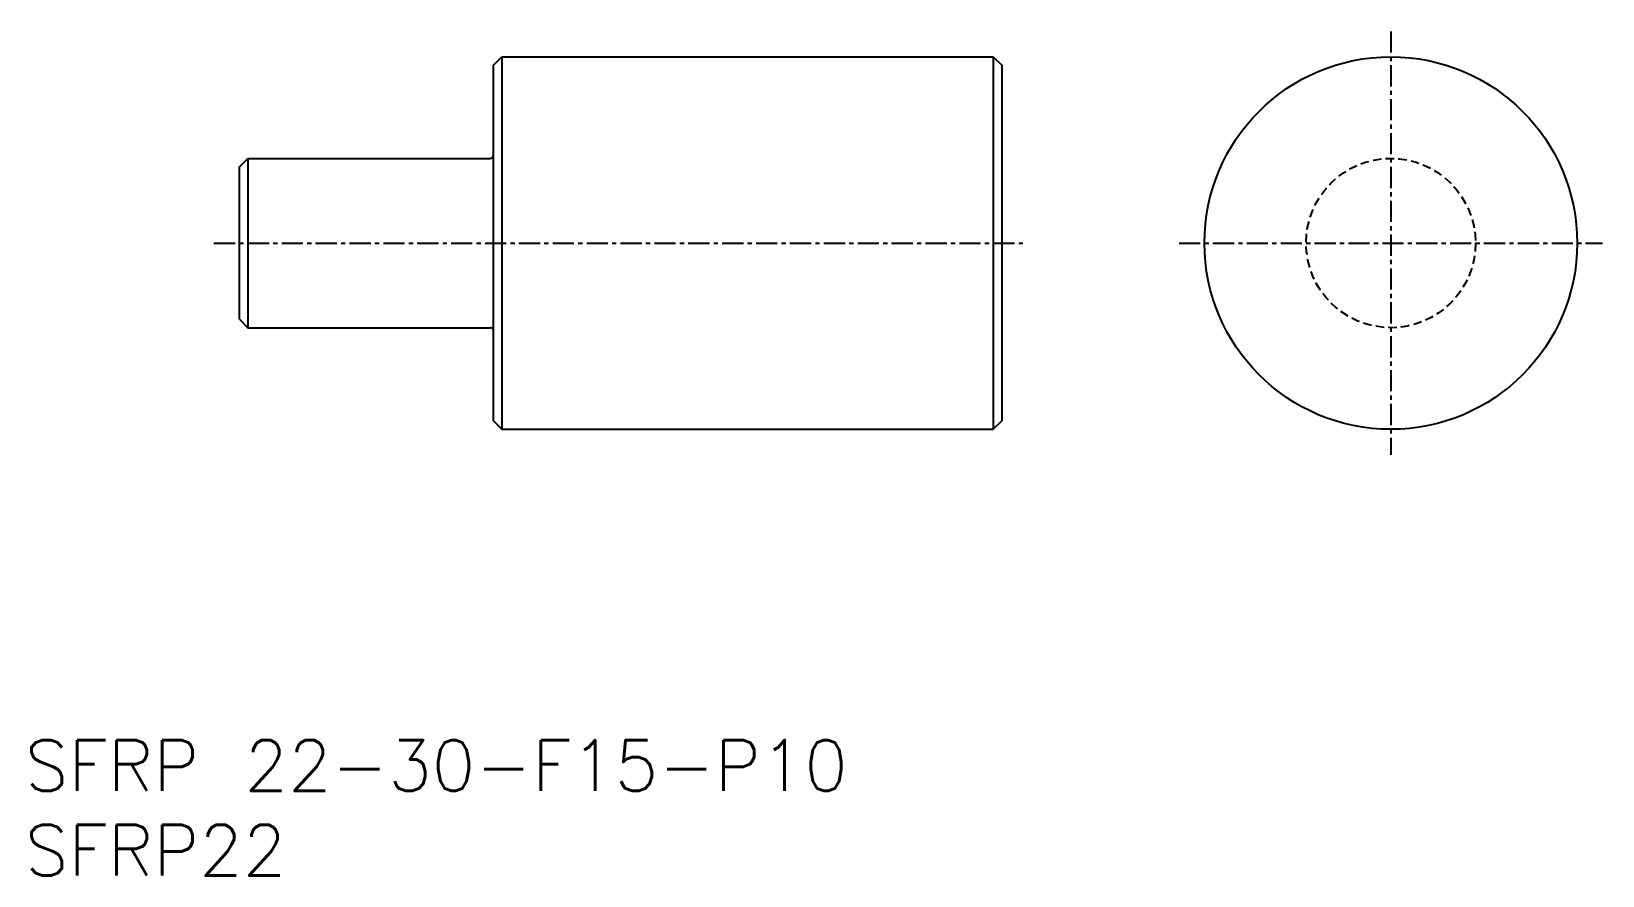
# Model space of a CAD drawing. Extents: x 45.2 to 137.9, y 37.3 to 87.2.
import ezdxf
from ezdxf.enums import TextEntityAlignment as Align

# ---------------------------------------------------------------- set-up
doc = ezdxf.new("R2010")
doc.units = 0
doc.linetypes.add('CENTER', pattern=[2, 1.25, -0.25, 0.25, -0.25])
doc.linetypes.add('DASHED', pattern=[0.75, 0.5, -0.25])
doc.layers.get('0').update_dxf_attribs({"linetype": 'CONTINUOUS'})
doc.layers.add('CENTER', color=1, linetype='CENTER')
doc.styles.get("Standard").update_dxf_attribs({"font": 'txt.shx', "bigfont": 'extfont.shx'})

msp = doc.modelspace()

# ---------------------------------------------------------------- linework, layer by layer
at = {"color": 7, "linetype": 'CONTINUOUS'}
for p, q in [((72.442, 85.152), (72.942, 85.652)), ((72.942, 85.652), (101.942, 85.652)), ((72.942, 85.652), (72.942, 63.652)), ((101.942, 85.652), (102.442, 85.152)), ((101.942, 85.652), (101.942, 63.652)), ((72.442, 64.152), (72.442, 85.152)), ((102.442, 85.152), (102.442, 64.152)), ((57.442, 79.152), (57.942, 79.652)), ((57.442, 70.152), (57.442, 79.152)), ((57.942, 79.652), (72.242, 79.652)), ((57.942, 79.652), (57.942, 69.652)), ((72.942, 79.652), (72.942, 79.652)), ((57.442, 70.152), (57.942, 69.652)), ((57.942, 69.652), (72.242, 69.652)), ((72.942, 69.652), (72.942, 69.652)), ((72.442, 64.152), (72.942, 63.652)), ((101.942, 63.652), (102.442, 64.152)), ((72.942, 63.652), (101.942, 63.652))]:
    msp.add_line(p, q, dxfattribs=at)
msp.add_line((72.942, 74.652), (72.942, 74.652))
msp.add_circle((125.408, 74.652), 11, dxfattribs=at)
at = {"color": 3, "linetype": 'DASHED'}
msp.add_circle((125.408, 74.652), 5, dxfattribs=at)
at = {"color": 7, "linetype": 'CONTINUOUS'}
for centre, start, end in [((72.242, 79.852), 270, 0), ((72.242, 69.452), 0, 90)]:
    msp.add_arc(centre, 0.2, start, end, dxfattribs=at)
at = {"layer": 'CENTER', "color": 1, "linetype": 'CENTER'}
for p, q in [((125.408, 87.152), (125.408, 62.152)), ((55.942, 74.652), (103.942, 74.652)), ((112.908, 74.652), (137.908, 74.652))]:
    msp.add_line(p, q, dxfattribs=at)

# ---------------------------------------------------------------- texts
at = {"color": 7, "linetype": 'CONTINUOUS'}
for s, p in [('SFRP 22-30-F15-P10', (44.782, 43.795)), ('SFRP22', (44.782, 38.795))]:
    msp.add_text(s, height=3, dxfattribs=at).set_placement(p, align=Align.MIDDLE_LEFT)

doc.saveas('drawing.dxf')
